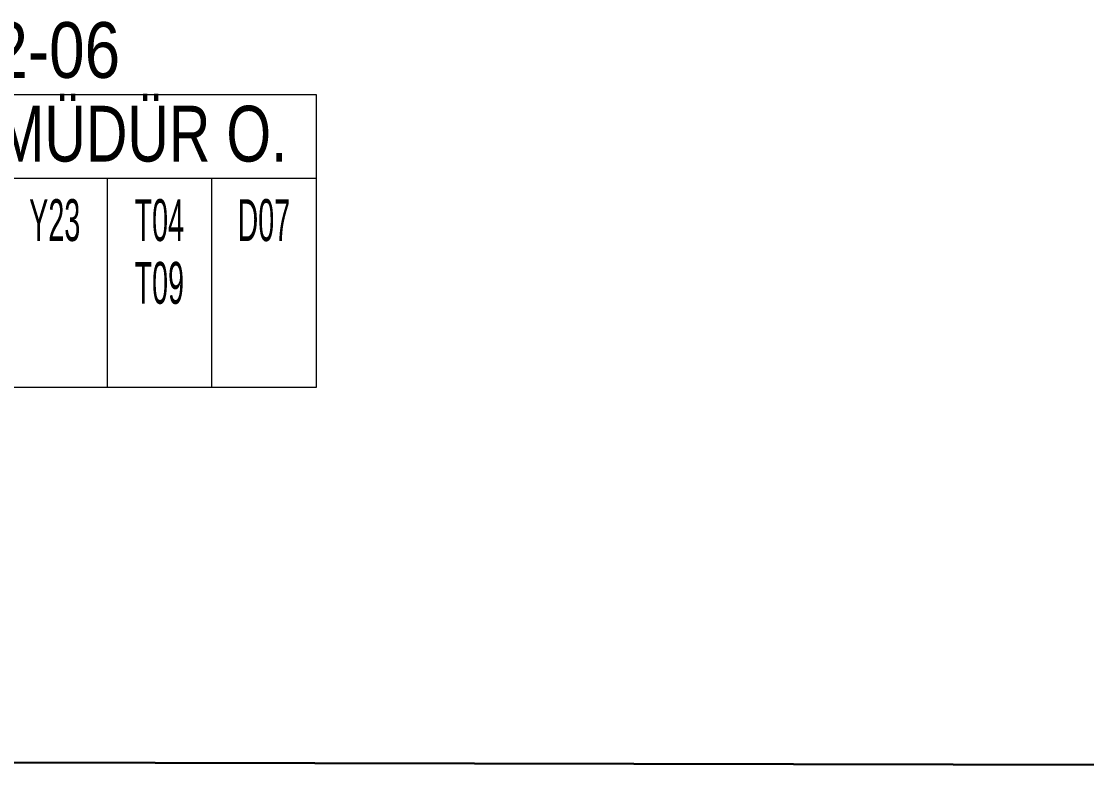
# Model space of a CAD drawing. Extents: x -1457 to 23780, y -2071 to 4205.
# Drawn here: x 15042.9 to 15234, y 2596 to 2730 of the extents above; entities that cross this region are included whole.
import ezdxf
from ezdxf.enums import TextEntityAlignment as Align

# ---------------------------------------------------------------- set-up
doc = ezdxf.new("R2010")
doc.units = 0
doc.header["$MEASUREMENT"] = 0
doc.linetypes.add('HIDDEN', pattern=[0.375, 0.25, -0.125])
for name, color, linetype, lineweight in [('21', 9, 'Continuous', 9), ('E-KABLO', 7, 'Continuous', 30), ('M-TEFRIS2-015', 129, 'Continuous', 9)]:
    doc.layers.add(name, color=color, linetype=linetype, lineweight=lineweight)
doc.styles.add('Arial', font='arial.ttf', dxfattribs={"height": 2.5})
doc.styles.add('MuuM_TEXT-STANDART', font='ARIALN.TTF')

# ---------------------------------------------------------------- blocks, each defined once
blk = doc.blocks.new('0_roomno2-flat-2')
at = {"layer": '21'}
blk.add_lwpolyline([(96.88, -52.5), (0, -52.5), (0, 0), (96.88, 0)], close=True, dxfattribs=at)
for points in [[(0, -15), (96.88, -15)], [(40.62, -15), (40.62, -52.5)], [(59.38, -15), (59.38, -52.5)], [(78.12, -15), (78.12, -52.5)], [(0, -33.75), (40.62, -33.75)]]:
    blk.add_lwpolyline(points, dxfattribs=at)
at = {"layer": '21', "style": 'MuuM_TEXT-STANDART', "width": 0.6}
blk.add_text('H:', height=7.5, dxfattribs=at).set_placement((1.75, -43.04), align=Align.MIDDLE_LEFT)
at = {"layer": '21', "style": 'Arial'}
blk.add_attdef('ODANO', (0, 5.85), '', height=10, dxfattribs=at)
blk.add_attdef('MEKANADI', text='', height=10, dxfattribs=at).set_placement((1.75, -15), align=Align.BOTTOM_LEFT)
at = {"layer": '21', "style": 'MuuM_TEXT-STANDART', "width": 0.6}
for tag, p in [('YER01', (50, -22.5)), ('TAVAN01', (68.75, -22.5)), ('DUVAR01', (87.5, -22.5)), ('YER02', (50, -33.75)), ('TAVAN02', (68.75, -33.75)), ('DUVAR02', (87.5, -33.75)), ('YER03', (50, -45)), ('TAVAN03', (68.75, -45)), ('DUVAR03', (87.5, -45))]:
    blk.add_attdef(tag, text='', height=7.5, dxfattribs=at).set_placement(p, align=Align.MIDDLE_CENTER)
for tag, p in [('M2', (1.75, -24.38)), ('TEMIZTAVANYUKSEKLIGI', (9, -43.04))]:
    blk.add_attdef(tag, text='', height=7.5, dxfattribs=at).set_placement(p, align=Align.MIDDLE_LEFT)

msp = doc.modelspace()

# ---------------------------------------------------------------- linework, layer by layer
at = {"layer": 'E-KABLO', "color": 6}
msp.add_line((15558, 2595.98), (14886.64, 2597.4), dxfattribs=at)

# ---------------------------------------------------------------- block references
at = {"layer": 'M-TEFRIS2-015', "linetype": 'HIDDEN', "lineweight": 0}
ref = msp.add_blockref('0_roomno2-flat-2', (14998.91, 2716.85), dxfattribs=at)
ref.add_attrib('ODANO', 'AUDI-K2-06', dxfattribs={"layer": '21', "height": 10, "style": 'MuuM_TEXT-STANDART'}).set_placement((14998.91, 2716.85), align=Align.BOTTOM_LEFT)
ref.add_attrib('MEKANADI', 'GENEL MÜDÜR O.', dxfattribs={"layer": '21', "height": 10, "style": 'MuuM_TEXT-STANDART', "width": 0.9}).set_placement((15000.66, 2701.85), align=Align.BOTTOM_LEFT)
ref.add_attrib('TEMIZTAVANYUKSEKLIGI', '2.80 M', dxfattribs={"layer": '21', "height": 7.5, "style": 'MuuM_TEXT-STANDART', "width": 0.6}).set_placement((15007.91, 2673.81), align=Align.MIDDLE_LEFT)
ref.add_attrib('YER01', 'Y23', dxfattribs={"layer": '21', "height": 7.5, "style": 'MuuM_TEXT-STANDART', "width": 0.6}).set_placement((15048.91, 2694.35), align=Align.MIDDLE_CENTER)
ref.add_attrib('TAVAN01', 'T04', dxfattribs={"layer": '21', "height": 7.5, "style": 'MuuM_TEXT-STANDART', "width": 0.6}).set_placement((15067.66, 2694.35), align=Align.MIDDLE_CENTER)
ref.add_attrib('DUVAR01', 'D07', dxfattribs={"layer": '21', "height": 7.5, "style": 'MuuM_TEXT-STANDART', "width": 0.6}).set_placement((15086.41, 2694.35), align=Align.MIDDLE_CENTER)
ref.add_attrib('TAVAN02', 'T09', dxfattribs={"layer": '21', "height": 7.5, "style": 'MuuM_TEXT-STANDART', "width": 0.6}).set_placement((15067.66, 2683.1), align=Align.MIDDLE_CENTER)

doc.saveas('drawing.dxf')
